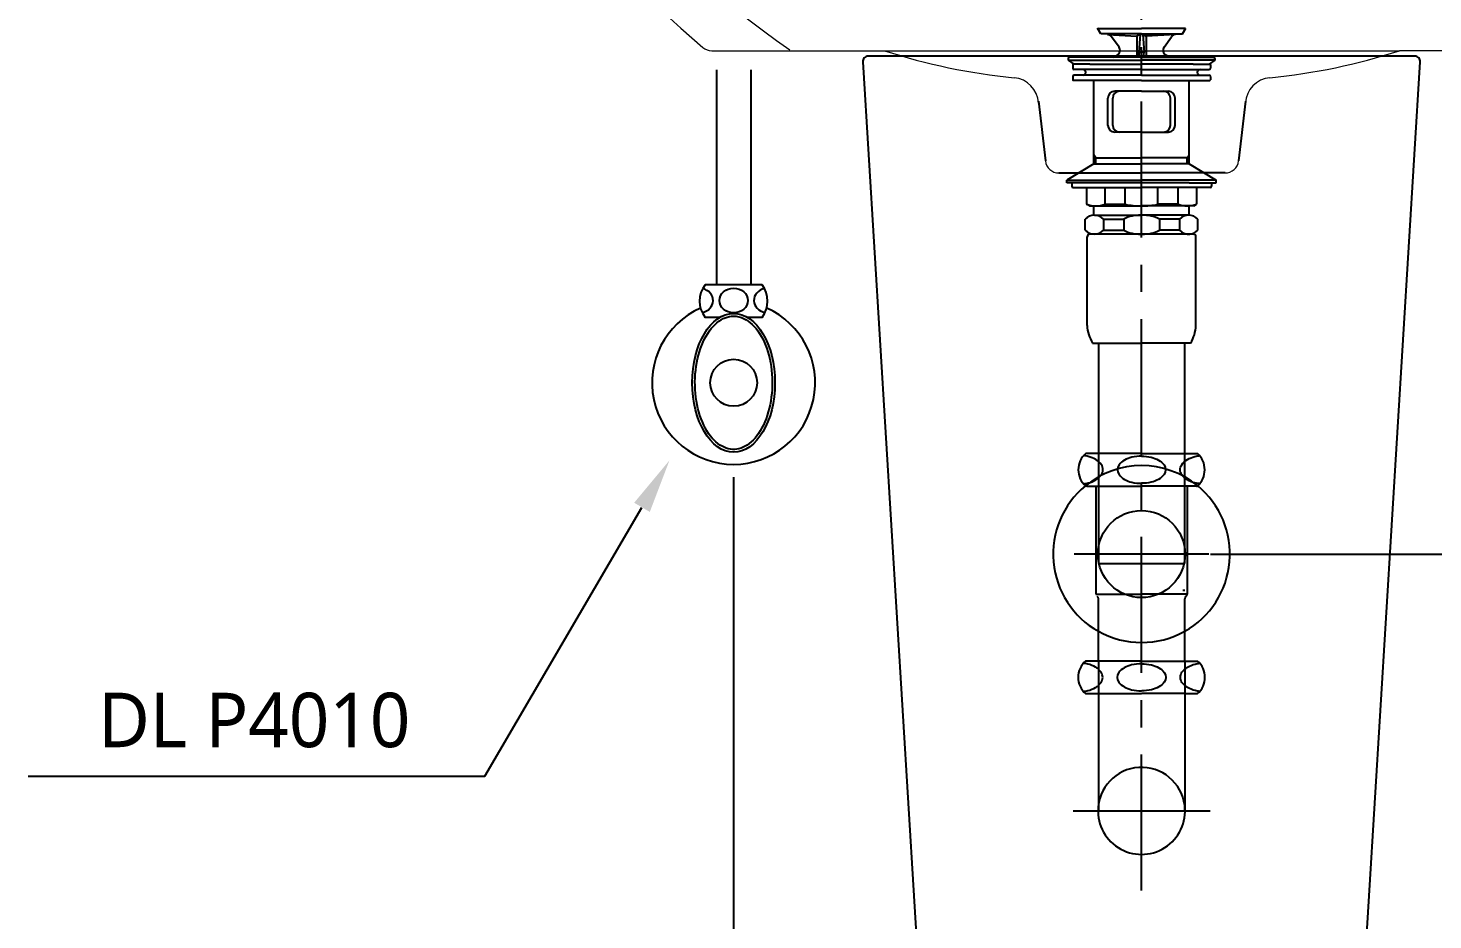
# Model space of a CAD drawing. Extents: x 5203 to 11604, y 0 to 2100.
# Drawn here: x 9295 to 9811, y 407 to 734 of the extents above; entities that cross this region are included whole.
import ezdxf

# ---------------------------------------------------------------- set-up
doc = ezdxf.new("R2010")
doc.units = 0
doc.header["$LTSCALE"] = 20
doc.header["$MEASUREMENT"] = 0
doc.linetypes.add('CENTER', pattern=[2, 1.25, -0.25, 0.25, -0.25])
doc.layers.get('0').update_dxf_attribs({"linetype": 'CONTINUOUS'})
doc.layers.get('DEFPOINTS').update_dxf_attribs({"linetype": 'CONTINUOUS'})
for name, color, linetype in [('1', 1, 'CONTINUOUS'), ('3', 3, 'CONTINUOUS'), ('4', 4, 'CONTINUOUS'), ('6', 6, 'CONTINUOUS'), ('7', 7, 'CONTINUOUS'), ('CENTER', 2, 'CENTER')]:
    doc.layers.add(name, color=color, linetype=linetype)
doc.styles.get("Standard").update_dxf_attribs({"font": 'NanumGothic.ttf'})
doc.dimstyles.new('ISO-25', dxfattribs={"dimtxt": 15, "dimasz": 10, "dimexe": 1.25, "dimexo": 0.625, "dimgap": 5, "dimtad": 1, "dimtoh": 1, "dimdec": 0, "dimtxsty": 'Standard', "dimcen": 2.5, "dimadec": 0, "dimazin": 0, "dimtfac": 1, "dimtdec": 0, "dimtmove": 0, "dimatfit": 3, "dimfxl": 0, "dimarcsym": 0})
doc.dimstyles.get("Standard").update_dxf_attribs({"dimtxt": 2.5, "dimasz": 2, "dimexe": 2, "dimexo": 1, "dimgap": 1.5, "dimtad": 1, "dimdec": 0, "dimlfac": 10, "dimrnd": 0.5, "dimzin": 0, "dimdsep": 46, "dimtxsty": 'Standard', "dimcen": 0, "dimclrt": 2, "dimadec": 0, "dimazin": 0, "dimtfac": 1, "dimtdec": 0, "dimtmove": 0, "dimatfit": 3, "dimfxl": 0, "dimtolj": 1, "dimtzin": 0, "dimarcsym": 0})

# ---------------------------------------------------------------- blocks, each defined once
blk = doc.blocks.new('*D62')
at = {"layer": '1', "color": 3, "linetype": 'ByBlock', "lineweight": -2}
for p, q in [((9957.68, 868.64), (10193.89, 868.64)), ((10192.64, 853.64), (10192.64, 705.79)), ((10192.64, 556.14), (10192.64, 673.99)), ((9729.53, 541.14), (10193.89, 541.14))]:
    blk.add_line(p, q, dxfattribs=at)
at = {"layer": '1', "color": 3}
for points in [[(10190.14, 853.64), (10195.14, 853.64), (10192.64, 868.64)], [(10190.14, 556.14), (10195.14, 556.14), (10192.64, 541.14)]]:
    blk.add_solid(points, dxfattribs=at)
at = {"layer": 'DEFPOINTS', "color": 0}
for p in [(9957.06, 868.64), (9728.91, 541.14), (10192.64, 541.14)]:
    blk.add_point(p, dxfattribs=at)
at = {"layer": '1', "color": 2, "insert": (10192.64, 689.89), "char_height": 20, "attachment_point": 5}
blk.add_mtext('330', dxfattribs=at)
blk = doc.blocks.new('*D64')
at = {"layer": '1', "color": 3, "linetype": 'ByBlock', "lineweight": -2}
for p, q in [((9730.16, 541.14), (10193.89, 541.14)), ((10192.64, 526.14), (10192.64, 434.04)), ((10192.64, 124.14), (10192.64, 402.24)), ((9862.31, 109.14), (10193.89, 109.14))]:
    blk.add_line(p, q, dxfattribs=at)
at = {"layer": '1', "color": 3}
for points in [[(10190.14, 526.14), (10195.14, 526.14), (10192.64, 541.14)], [(10190.14, 124.14), (10195.14, 124.14), (10192.64, 109.14)]]:
    blk.add_solid(points, dxfattribs=at)
at = {"layer": 'DEFPOINTS', "color": 0}
for p in [(9729.53, 541.14), (9861.68, 109.14), (10192.64, 109.14)]:
    blk.add_point(p, dxfattribs=at)
at = {"layer": '1', "color": 2, "insert": (10192.64, 418.14), "char_height": 20, "attachment_point": 5}
blk.add_mtext('430', dxfattribs=at)
blk = doc.blocks.new('*D66')
at = {"color": 3, "lineweight": -2}
for p, q in [((9554.13, 569.48), (9554.13, 350.05)), ((9854.13, 569.48), (9854.13, 350.05)), ((9834.13, 370.05), (9574.13, 370.05))]:
    blk.add_line(p, q, dxfattribs=at)
at = {"color": 3}
for points in [[(9574.13, 373.39), (9574.13, 366.72), (9554.13, 370.05)], [(9834.13, 373.39), (9834.13, 366.72), (9854.13, 370.05)]]:
    blk.add_solid(points, dxfattribs=at)
at = {"layer": 'DEFPOINTS', "color": 0}
for p in [(9554.13, 569.48), (9854.13, 569.48), (9554.13, 370.05)]:
    blk.add_point(p, dxfattribs=at)
at = {"color": 2, "insert": (9704.13, 390.96), "char_height": 20, "attachment_point": 5}
blk.add_mtext('\\A1;300', dxfattribs=at)

msp = doc.modelspace()

# ---------------------------------------------------------------- linework, layer by layer
at = {"color": 0, "linetype": 'Continuous', "lineweight": 0}
for p in [(9546.0798, 726.14283), (9862.59133, 726.14283)]:
    msp.add_line(p, (9798.95165, 726.14283), dxfattribs=at)
at = {"color": 0}
for p, q in [((9666.19442, 707.6282), (9668.76432, 685.67066)), ((9742.36857, 707.6282), (9739.79867, 685.67066)), ((9673.73043, 681.25189), (9683.78149, 681.25189)), ((9683.78149, 681.25189), (9704.28149, 681.25189)), ((9724.78149, 681.25189), (9704.28149, 681.25189)), ((9734.83256, 681.25189), (9724.78149, 681.25189))]:
    msp.add_line(p, q, dxfattribs=at)
at = {"color": 0, "linetype": 'Continuous', "lineweight": 0}
for centre, radius, start, end in [((9844.6541, 1079.2993), 463.64969, 208.0367948, 229.3840536), ((9909.25233, 1201.38867), 580.86127, 215.8358117, 234.85172593), ((9546.0798, 731.14283), 5, 229.3840536, 270), ((9679.15975, 941.36601), 226.18133, 252.091991, 264.4413575), ((9729.40324, 941.36601), 226.18133, 275.5586425, 287.908009), ((9656.28217, 706.2953), 10, 3.6418517, 84.4413575), ((9752.28082, 706.2953), 10, 95.5586425, 176.3581483), ((9673.73043, 686.25189), 5, 186.6755031, 270), ((9734.83256, 686.25189), 5, 270, 353.3244969)]:
    msp.add_arc(centre, radius, start, end, dxfattribs=at)
at = {"layer": '1', "color": 3}
for p, q in [((9462.61917, 459.61998), (9520.42836, 558.35777)), ((9294.68892, 459.61998), (9462.61917, 459.61998))]:
    msp.add_line(p, q, dxfattribs=at)
msp.add_solid([(9517.55179, 560.04195), (9523.30493, 556.6736), (9530.53343, 575.61719)], dxfattribs=at)
at = {"layer": '3'}
for p, q in [((9689.13005, 732.33724), (9687.89873, 734.46995)), ((9688.01527, 734.2681), (9704.13005, 734.2681)), ((9720.24484, 734.2681), (9704.13005, 734.2681)), ((9719.13005, 732.33724), (9720.36137, 734.46995)), ((9704.13005, 732.33724), (9689.13005, 732.33724)), ((9691.64533, 732.15295), (9702.38005, 731.45158)), ((9695.85539, 727.45795), (9693.13719, 731.31092)), ((9704.13005, 732.33724), (9702.38005, 731.45158)), ((9702.38005, 731.45158), (9702.38005, 723.73724)), ((9703.61238, 732.07525), (9703.18005, 725.66737)), ((9704.13005, 732.33724), (9719.13005, 732.33724)), ((9704.13005, 732.33724), (9705.88005, 731.45158)), ((9704.64773, 732.07525), (9705.08005, 725.66737)), ((9716.61478, 732.15295), (9705.88005, 731.45158)), ((9705.88005, 731.45158), (9705.88005, 723.73724)), ((9712.40471, 727.45795), (9715.12292, 731.31092)), ((9677.13005, 723.33724), (9677.13005, 722.73724)), ((9686.83005, 723.73724), (9677.53005, 723.73724)), ((9704.13005, 723.73724), (9686.83005, 723.73724)), ((9693.77363, 723.73724), (9695.22115, 724.57297)), ((9703.38315, 723.73724), (9703.18005, 725.69156)), ((9703.18005, 725.69156), (9704.13005, 725.69156)), ((9705.08005, 725.69156), (9704.13005, 725.69156)), ((9704.13005, 723.73724), (9721.43005, 723.73724)), ((9704.87695, 723.73724), (9705.08005, 725.69156)), ((9714.48648, 723.73724), (9713.03896, 724.57297)), ((9721.43005, 723.73724), (9730.73005, 723.73724)), ((9731.13005, 723.33724), (9731.13005, 722.73724)), ((9677.13005, 722.73724), (9679.27228, 721.23724)), ((9677.13005, 722.73724), (9704.13005, 722.73724)), ((9678.82822, 721.03724), (9678.82822, 719.73724)), ((9685.13005, 721.23724), (9679.02822, 721.23724)), ((9704.13005, 719.23724), (9679.32822, 719.23724)), ((9685.13005, 721.23724), (9704.13005, 721.23724)), ((9731.13005, 722.73724), (9704.13005, 722.73724)), ((9723.13005, 721.23724), (9704.13005, 721.23724)), ((9704.13005, 719.23724), (9728.93189, 719.23724)), ((9723.13005, 721.23724), (9729.23189, 721.23724)), ((9731.13005, 722.73724), (9728.98783, 721.23724)), ((9729.43189, 721.03724), (9729.43189, 719.73724)), ((9678.82822, 716.73724), (9678.82822, 715.43724)), ((9704.13005, 715.23724), (9679.02822, 715.23724)), ((9704.13005, 717.23724), (9679.32822, 717.23724)), ((9686.63005, 684.64283), (9686.63005, 715.23724)), ((9704.13005, 717.23724), (9728.93189, 717.23724)), ((9704.13005, 715.23724), (9729.23189, 715.23724)), ((9721.63005, 684.64283), (9721.63005, 715.23724)), ((9729.43189, 716.73724), (9729.43189, 715.43724)), ((9691.75568, 698.73724), (9691.75568, 708.73724)), ((9693.52345, 698.73724), (9693.52345, 708.73724)), ((9704.13005, 711.23724), (9694.25568, 711.23724)), ((9704.13005, 711.23724), (9714.00442, 711.23724)), ((9714.73665, 698.73724), (9714.73665, 708.73724)), ((9716.50442, 698.73724), (9716.50442, 708.73724)), ((9704.13005, 696.23724), (9694.25568, 696.23724)), ((9704.13005, 696.23724), (9714.00442, 696.23724)), ((9687.33005, 686.73724), (9686.63005, 687.94968)), ((9720.93005, 686.73724), (9721.63005, 687.94968)), ((9686.63005, 684.64283), (9676.63005, 678.64283)), ((9686.63005, 686.73724), (9704.13005, 686.73724)), ((9686.63005, 684.64283), (9704.13005, 684.64283)), ((9687.33005, 684.64283), (9687.33005, 686.73724)), ((9721.63005, 686.73724), (9704.13005, 686.73724)), ((9721.63005, 684.64283), (9704.13005, 684.64283)), ((9720.93005, 684.64283), (9720.93005, 686.73724)), ((9721.63005, 684.64283), (9731.63005, 678.64283)), ((9676.63005, 678.64283), (9704.13005, 678.64283)), ((9676.63005, 677.64283), (9676.63005, 678.64283)), ((9686.63005, 677.64283), (9676.63005, 677.64283)), ((9678.43792, 677.64283), (9678.43792, 676.34283)), ((9721.63005, 677.64283), (9686.63005, 677.64283)), ((9731.63005, 678.64283), (9704.13005, 678.64283)), ((9721.63005, 677.64283), (9731.63005, 677.64283)), ((9729.82218, 677.64283), (9729.82218, 676.34283)), ((9731.63005, 677.64283), (9731.63005, 678.64283)), ((9678.93792, 675.84283), (9683.93792, 675.84283)), ((9683.93792, 675.84283), (9704.13005, 675.84283)), ((9683.93792, 675.84283), (9683.93792, 669.72018)), ((9690.71271, 669.72018), (9690.71271, 675.84283)), ((9698.11337, 669.72018), (9698.11337, 675.84283)), ((9724.32218, 675.84283), (9704.13005, 675.84283)), ((9710.14674, 669.72018), (9710.14674, 675.84283)), ((9717.5474, 669.72018), (9717.5474, 675.84283)), ((9724.32218, 675.84283), (9724.32218, 669.72018)), ((9729.32218, 675.84283), (9724.32218, 675.84283)), ((9684.93792, 669.14283), (9683.93792, 669.72018)), ((9684.93792, 669.14283), (9686.33792, 669.14283)), ((9686.33792, 669.14283), (9704.13005, 669.14283)), ((9686.63005, 665.73159), (9686.63005, 669.14283)), ((9690.71271, 669.72018), (9698.11337, 669.72018)), ((9721.92218, 669.14283), (9704.13005, 669.14283)), ((9717.5474, 669.72018), (9710.14674, 669.72018)), ((9721.63005, 665.73159), (9721.63005, 669.14283)), ((9723.32218, 669.14283), (9721.92218, 669.14283)), ((9723.32218, 669.14283), (9724.32218, 669.72018)), ((9683.38636, 660.18062), (9683.38636, 664.29387)), ((9686.77375, 665.73724), (9703.88636, 665.73724)), ((9690.16114, 664.29387), (9697.5618, 664.29387)), ((9690.16114, 664.29387), (9690.16114, 660.18062)), ((9697.5618, 664.29387), (9697.5618, 660.18062)), ((9721.48636, 665.73724), (9704.37375, 665.73724)), ((9710.6983, 664.29387), (9710.6983, 660.18062)), ((9718.09897, 664.29387), (9710.6983, 664.29387)), ((9718.09897, 664.29387), (9718.09897, 660.18062)), ((9724.87375, 660.18062), (9724.87375, 664.29387)), ((9684.13005, 625.1349), (9684.13005, 657.73724)), ((9704.13005, 658.73724), (9685.13005, 658.73724)), ((9690.16114, 660.18062), (9697.5618, 660.18062)), ((9721.48636, 658.73724), (9704.13005, 658.73724)), ((9718.09897, 660.18062), (9710.6983, 660.18062)), ((9720.93005, 658.73724), (9721.48636, 658.73724)), ((9721.48636, 658.73724), (9721.88636, 658.73724)), ((9723.13005, 658.73724), (9721.63005, 658.73724)), ((9724.13005, 625.1349), (9724.13005, 657.73724)), ((9724.13005, 652.373), (9724.13005, 657.73724)), ((9686.13006, 618.73724), (9704.13005, 618.73724)), ((9688.25505, 618.73724), (9688.25505, 537.73724)), ((9722.13005, 618.73724), (9704.13005, 618.73724)), ((9720.00505, 537.73724), (9720.00505, 618.73724)), ((9688.25505, 537.73724), (9720.00505, 537.73724)), ((9720.00505, 527.73724), (9719.30505, 527.73724))]:
    msp.add_line(p, q, dxfattribs=at)
for centre, radius, start, end in [((9691.50294, 730.15799), 2, 35.2023251, 86.2618095), ((9716.75716, 730.15799), 2, 93.7381905, 144.7976749), ((9677.53005, 723.33724), 0.4, 90, 180), ((9694.22115, 726.30502), 2, 300, 35.2023251), ((9714.03896, 726.30502), 2, 144.7976749, 240), ((9730.73005, 723.33724), 0.4, 0, 90), ((9679.02822, 721.03724), 0.2, 90, 180), ((9679.32822, 719.73724), 0.5, 180, 270), ((9682.63005, 718.23724), 1, 270, 90), ((9725.63005, 718.23724), 1, 90, 270), ((9728.93189, 719.73724), 0.5, 270, 0), ((9729.23189, 721.03724), 0.2, 0, 90), ((9679.32822, 716.73724), 0.5, 90, 180), ((9679.02822, 715.43724), 0.2, 180, 270), ((9728.93189, 716.73724), 0.5, 0, 90), ((9729.23189, 715.43724), 0.2, 270, 0), ((9694.25568, 708.73724), 2.5, 90, 180), ((9696.02345, 708.73724), 2.5, 90, 180), ((9712.23665, 708.73724), 2.5, 0, 90), ((9714.00442, 708.73724), 2.5, 0, 90), ((9694.25568, 698.73724), 2.5, 180, 270), ((9696.02345, 698.73724), 2.5, 180, 270), ((9712.23665, 698.73724), 2.5, 270, 0), ((9714.00442, 698.73724), 2.5, 270, 0), ((9678.93792, 676.34283), 0.5, 180, 270), ((9729.32218, 676.34283), 0.5, 270, 0), ((9687.32532, 679.32204), 10.18185, 250.567925, 289.432075), ((9703.93791, 698.59517), 29.45658, 258.5955662, 270.3737354), ((9704.32219, 698.59517), 29.45658, 269.6262646, 281.4044338), ((9720.93479, 679.32204), 10.18185, 250.567925, 289.432075), ((9686.77375, 661.02944), 4.70435, 43.9409373, 136.0590627), ((9703.66416, 652.13276), 13.60629, 89.0642953, 116.6471866), ((9704.59594, 652.13276), 13.60629, 63.3528134, 90.9357047), ((9721.48636, 661.02944), 4.70435, 43.9409373, 136.0590627), ((9686.77375, 663.44504), 4.70435, 223.9409373, 316.0590627), ((9685.13005, 657.73724), 1, 90, 180), ((9703.66416, 672.34172), 13.60629, 243.3528134, 270.9357047), ((9704.59594, 672.34172), 13.60629, 269.0642953, 296.6471866), ((9721.48636, 663.44504), 4.70435, 223.9409373, 316.0590627), ((9723.13005, 657.73724), 1, 0, 90), ((9697.11846, 625.68382), 13, 182.4200434, 212.3000082), ((9711.14165, 625.68382), 13, 327.6999918, 357.5799566)]:
    msp.add_arc(centre, radius, start, end, dxfattribs=at)
at = {"layer": '4'}
for p, q in [((9687.88005, 578.1816), (9683.58855, 578.1816)), ((9704.13005, 578.1816), (9687.88005, 578.1816)), ((9704.13005, 578.1816), (9720.38005, 578.1816)), ((9720.38005, 578.1816), (9724.67156, 578.1816)), ((9683.98005, 566.1816), (9683.58855, 566.1816)), ((9683.98005, 566.1816), (9704.13005, 566.1816)), ((9687.33005, 566.1816), (9687.33005, 526.40148)), ((9724.28005, 566.1816), (9704.13005, 566.1816)), ((9720.93005, 566.1816), (9720.93005, 526.40148)), ((9724.28005, 566.1816), (9724.67156, 566.1816)), ((9728.90509, 541.14283), (9679.35501, 541.14283)), ((9687.33005, 526.40148), (9704.13005, 526.40148)), ((9688.25505, 501.57741), (9688.25505, 524.7566)), ((9720.93005, 526.40148), (9704.13005, 526.40148)), ((9720.00505, 501.57741), (9720.00505, 524.7566)), ((9688.25505, 501.8816), (9683.5106, 501.8816)), ((9704.0521, 501.8816), (9688.25505, 501.8816)), ((9688.25505, 501.57741), (9688.25505, 446.6816)), ((9704.0521, 501.8816), (9704.13005, 501.8816)), ((9704.208, 501.8816), (9704.13005, 501.8816)), ((9704.208, 501.8816), (9720.00505, 501.8816)), ((9720.00505, 501.8816), (9724.7495, 501.8816)), ((9720.00505, 501.57741), (9720.00505, 446.6816)), ((9683.5106, 489.8816), (9688.25505, 489.8816)), ((9688.25505, 489.8816), (9704.0521, 489.8816)), ((9720.00505, 489.8816), (9704.208, 489.8816)), ((9720.00505, 489.8816), (9724.7495, 489.8816)), ((9729.30352, 446.6816), (9678.95658, 446.6816))]:
    msp.add_line(p, q, dxfattribs=at)
for points in [[(9689.93522, 572.1816, 0.15521739), (9689.34473, 574.03793, 0.106747244), (9687.28303, 575.9286, 0.07304301), (9684.51316, 577.04662, 0.028511088), (9682.78441, 577.36264, 0.05952259)], [(9695.84975, 573.92054, 0.327290453), (9695.84976, 570.44267, 0.106373385), (9697.87256, 568.64607, 0.071219107), (9700.57251, 567.59235, 0.057537424), (9704.13005, 567.1816, 0.057537424)], [(9704.13005, 577.1816, 0.057537424), (9700.57251, 576.77086, 0.071219107), (9697.87256, 575.71714, 0.106373365), (9695.84976, 573.92054, 0.159482965)], [(9704.13005, 577.1816, -0.057537424), (9707.6876, 576.77086, -0.071219107), (9710.38755, 575.71714, -0.106373365), (9712.41035, 573.92054, -0.159482965)], [(9712.41035, 573.92054, -0.327290453), (9712.41035, 570.44267, -0.106373385), (9710.38755, 568.64607, -0.071219107), (9707.6876, 567.59235, -0.057537424), (9704.13005, 567.1816, -0.057537424)], [(9718.32488, 572.1816, -0.15521739), (9718.91538, 574.03793, -0.106747244), (9720.97708, 575.9286, -0.07304301), (9723.74694, 577.04662, -0.028511088), (9725.4757, 577.36264, -0.05952259)], [(9682.78441, 567.00057, 0.028511088), (9684.51316, 567.31659, 0.07304301), (9687.28303, 568.4346, 0.106747244), (9689.34473, 570.32528, 0.15521739), (9689.93522, 572.1816, 0.15521739)], [(9725.4757, 567.00057, -0.028511088), (9723.74694, 567.31659, -0.07304301), (9720.97708, 568.4346, -0.106747244), (9718.91538, 570.32528, -0.15521739), (9718.32488, 572.1816, -0.15521739)], [(9688.25505, 498.86707, 0.049056062), (9687.20508, 499.6286, 0.07304301), (9684.43521, 500.74662, 0.028511088), (9682.70646, 501.06264)], [(9689.85728, 495.8816, 0.15521739), (9689.26678, 497.73793, 0.054411203), (9688.31364, 498.81449, 0.054411203)], [(9695.77181, 497.62054, 0.327290453), (9695.77181, 494.14267, 0.106373385), (9697.79461, 492.34607, 0.071219107), (9700.49456, 491.29235, 0.057537424), (9704.0521, 490.8816, 0.057537424)], [(9704.13005, 500.88141, 0.058789896), (9700.49456, 500.47086, 0.071219107), (9697.79461, 499.41714, 0.106373365), (9695.77181, 497.62054, 0.159482965)], [(9704.13005, 500.88141, -0.058789896), (9707.76555, 500.47086, -0.071219107), (9710.4655, 499.41714, -0.106373365), (9712.4883, 497.62054, -0.159482965)], [(9712.4883, 497.62054, -0.327290453), (9712.4883, 494.14267, -0.106373385), (9710.4655, 492.34607, -0.071219107), (9707.76555, 491.29235, -0.057537424), (9704.208, 490.8816, -0.057537424)], [(9718.40283, 495.8816, -0.15521739), (9718.99333, 497.73793, -0.054949864), (9719.95702, 498.82405, -0.054949864)], [(9720.00505, 498.86707, -0.049056062), (9721.05503, 499.6286, -0.07304301), (9723.82489, 500.74662, -0.028511088), (9725.55365, 501.06264)], [(9682.70646, 490.70057, 0.028511088), (9684.43521, 491.01659, 0.07304301), (9687.20508, 492.1346, 0.049056062), (9688.25505, 492.89614, 0.049056062)], [(9688.3154, 492.95033, 0.054320903), (9689.26678, 494.02528, 0.15521739), (9689.85728, 495.8816)], [(9719.94897, 492.94645, -0.054539036), (9718.99333, 494.02528, -0.15521739), (9718.40283, 495.8816)], [(9725.55365, 490.70057, -0.028511088), (9723.82489, 491.01659, -0.07304301), (9721.05503, 492.1346, -0.049056062), (9720.00505, 492.89614, -0.049056062)]]:
    msp.add_lwpolyline(points, format="xyb", dxfattribs=at)
msp.add_circle((9704.13005, 541.1816), 16, dxfattribs=at)
for centre, radius, start, end in [((9688.88005, 572.1816), 8, 131.4096221, 228.5903779), ((9704.13005, 541.1816), 32.5, 50.5529208, 129.4470792), ((9719.38005, 572.1816), 8, 311.4096221, 48.5903779), ((9704.13005, 541.1816), 32.5, 129.4470792, 240.760487), ((9704.13005, 541.1816), 32.5, 299.239513, 50.5529208), ((9687.33005, 524.7566), 0.925, 0, 58.7025878), ((9720.93005, 524.7566), 0.925, 121.2974122, 180), ((9719.93005, 526.40148), 1, 301.2974122, 0), ((9704.13005, 541.1816), 32.5, 240.760487, 299.239513), ((9688.8021, 495.8816), 8, 131.4096221, 228.5903779), ((9719.458, 495.8816), 8, 311.4096221, 48.5903779), ((9704.13005, 446.8066), 16, 7.1666434, 180), ((9704.13005, 446.8066), 16, 172.8333566, 7.1666434)]:
    msp.add_arc(centre, radius, start, end, dxfattribs=at)
at = {"layer": '6'}
for p, q in [((9547.78005, 719.14283), (9547.78005, 640.14283)), ((9560.48005, 719.14283), (9560.48005, 640.14283)), ((9560.48005, 640.14283), (9543.63005, 640.14283)), ((9564.63005, 640.14283), (9560.48005, 640.14283)), ((9548.98986, 628.14283), (9543.63005, 628.14283)), ((9564.63005, 628.14283), (9559.27025, 628.14283))]:
    msp.add_line(p, q, dxfattribs=at)
msp.add_circle((9554.13005, 604.14283), 8.61509, dxfattribs=at)
for centre, radius, start, end in [((9551.63005, 634.14283), 10, 143.1301024, 216.8698976), ((9556.63005, 634.14283), 10, 323.1301024, 36.8698976), ((9554.13005, 604.14283), 30, 113.9172512, 66.0827488)]:
    msp.add_arc(centre, radius, start, end, dxfattribs=at)
for centre, major_axis, start_param, end_param in [((9541.35679, 634.37042), (-5.22946, 0), 1.800504354, 4.443057795), ((9566.81273, 634.37042), (5.22946, 0), 1.82411945, 4.498970222)]:
    msp.add_ellipse(centre, major_axis=major_axis, ratio=0.866391406, start_param=start_param, end_param=end_param, dxfattribs=at)
for centre, major_axis, ratio in [((9554.13005, 634.37042), (5.22946, 0), 0.866391406), ((9554.13005, 604.14283), (0, 25.5), 0.596528766)]:
    msp.add_ellipse(centre, major_axis=major_axis, ratio=ratio, dxfattribs=at)
msp.add_open_spline([(9554.13005, 628.64283), (9552.04966, 628.64283), (9549.94991, 627.83373), (9546.05368, 624.58867), (9544.28146, 622.14855), (9541.55561, 616.11984), (9540.60394, 612.54042), (9539.75354, 605.02528), (9539.85487, 601.09555), (9541.08676, 593.73813), (9542.21725, 590.3166), (9545.22968, 584.72739), (9547.10755, 582.57015), (9551.1127, 579.92782), (9553.21821, 579.42623), (9557.37371, 580.02804), (9559.45546, 581.15089), (9563.20667, 584.98289), (9564.8554, 587.687), (9567.26979, 594.10837), (9568.03457, 597.81762), (9568.49624, 605.43205), (9568.19309, 609.33131), (9566.59025, 616.47373), (9565.29069, 619.71044), (9562.0198, 624.81723), (9560.05608, 626.67599), (9556.73836, 628.32815), (9555.43285, 628.64283), (9554.13005, 628.64283)], degree=3, knots=[0, 0, 0, 0, 0.461109739, 0.461109739, 0.922219478, 0.922219478, 1.383329216, 1.383329216, 1.844438955, 1.844438955, 2.305548694, 2.305548694, 2.766658433, 2.766658433, 3.227768172, 3.227768172, 3.688877911, 3.688877911, 4.149987649, 4.149987649, 4.611097388, 4.611097388, 5.072207127, 5.072207127, 5.533316866, 5.533316866, 5.994426605, 5.994426605, 6.283185307, 6.283185307, 6.283185307, 6.283185307], dxfattribs=at)
at = {"layer": '7'}
msp.add_lwpolyline([(9704.13005, 109.14283), (9769.13005, 109.14283), (9806.62713, 722.03476, 0.430137888), (9804.63005, 724.14283), (9704.13005, 724.14283), (9603.63005, 724.14283, 0.430137888), (9601.63298, 722.03476), (9639.13005, 109.14283)], format="xyb", close=True, dxfattribs=at)
at = {"layer": 'CENTER', "color": 1, "linetype": 'CENTER', "ltscale": 2}
msp.add_line((9704.13005, 417.50052), (9704.13005, 1010.89856), dxfattribs=at)

# ---------------------------------------------------------------- texts
at = {"layer": '1', "color": 2, "insert": (9377.86844, 480.06581), "char_height": 20, "attachment_point": 5}
msp.add_mtext('DL P4010', dxfattribs=at)

# ---------------------------------------------------------------- dimensions: what is measured, and where the dimension line sits
dim = msp.add_linear_dim(base=(9554.13005, 370.05376), p1=(9854.13005, 569.48431), p2=(9554.13005, 569.48431), dimstyle='Standard', override={"dimtxt": 20, "dimasz": 20, "dimexe": 20, "dimexo": 0, "dimgap": 10, "dimdec": 4, "dimlfac": 1, "dimzin": 8, "dimclrd": 3, "dimclre": 3, "dimtdec": 4})
dim.commit()
dim.dimension.update_dxf_attribs({"geometry": '*D66', "text_midpoint": (9704.13005, 390.95504)})
at = {"layer": '1'}
for base, p1, p2, text, picture, middle in [((10192.63643, 541.14283), (9957.05838, 868.64283), (9728.90509, 541.14283), '330', '*D62', (10192.63643, 689.89283)), ((10192.63643, 109.14283), (9729.53009, 541.14283), (9861.68355, 109.14283), '430', '*D64', (10192.63643, 418.14283))]:
    dim = msp.add_linear_dim(base=base, p1=p1, p2=p2, angle=90, text=text, dimstyle='ISO-25', override={"dimtxt": 20, "dimasz": 15, "dimtih": 1, "dimclrd": 3, "dimclre": 3, "dimclrt": 2, "dimarcsym": 1}, dxfattribs=at)
    dim.commit()
    dim.dimension.update_dxf_attribs({"geometry": picture, "text_midpoint": middle, "dimtype": 160})

doc.saveas('drawing.dxf')
